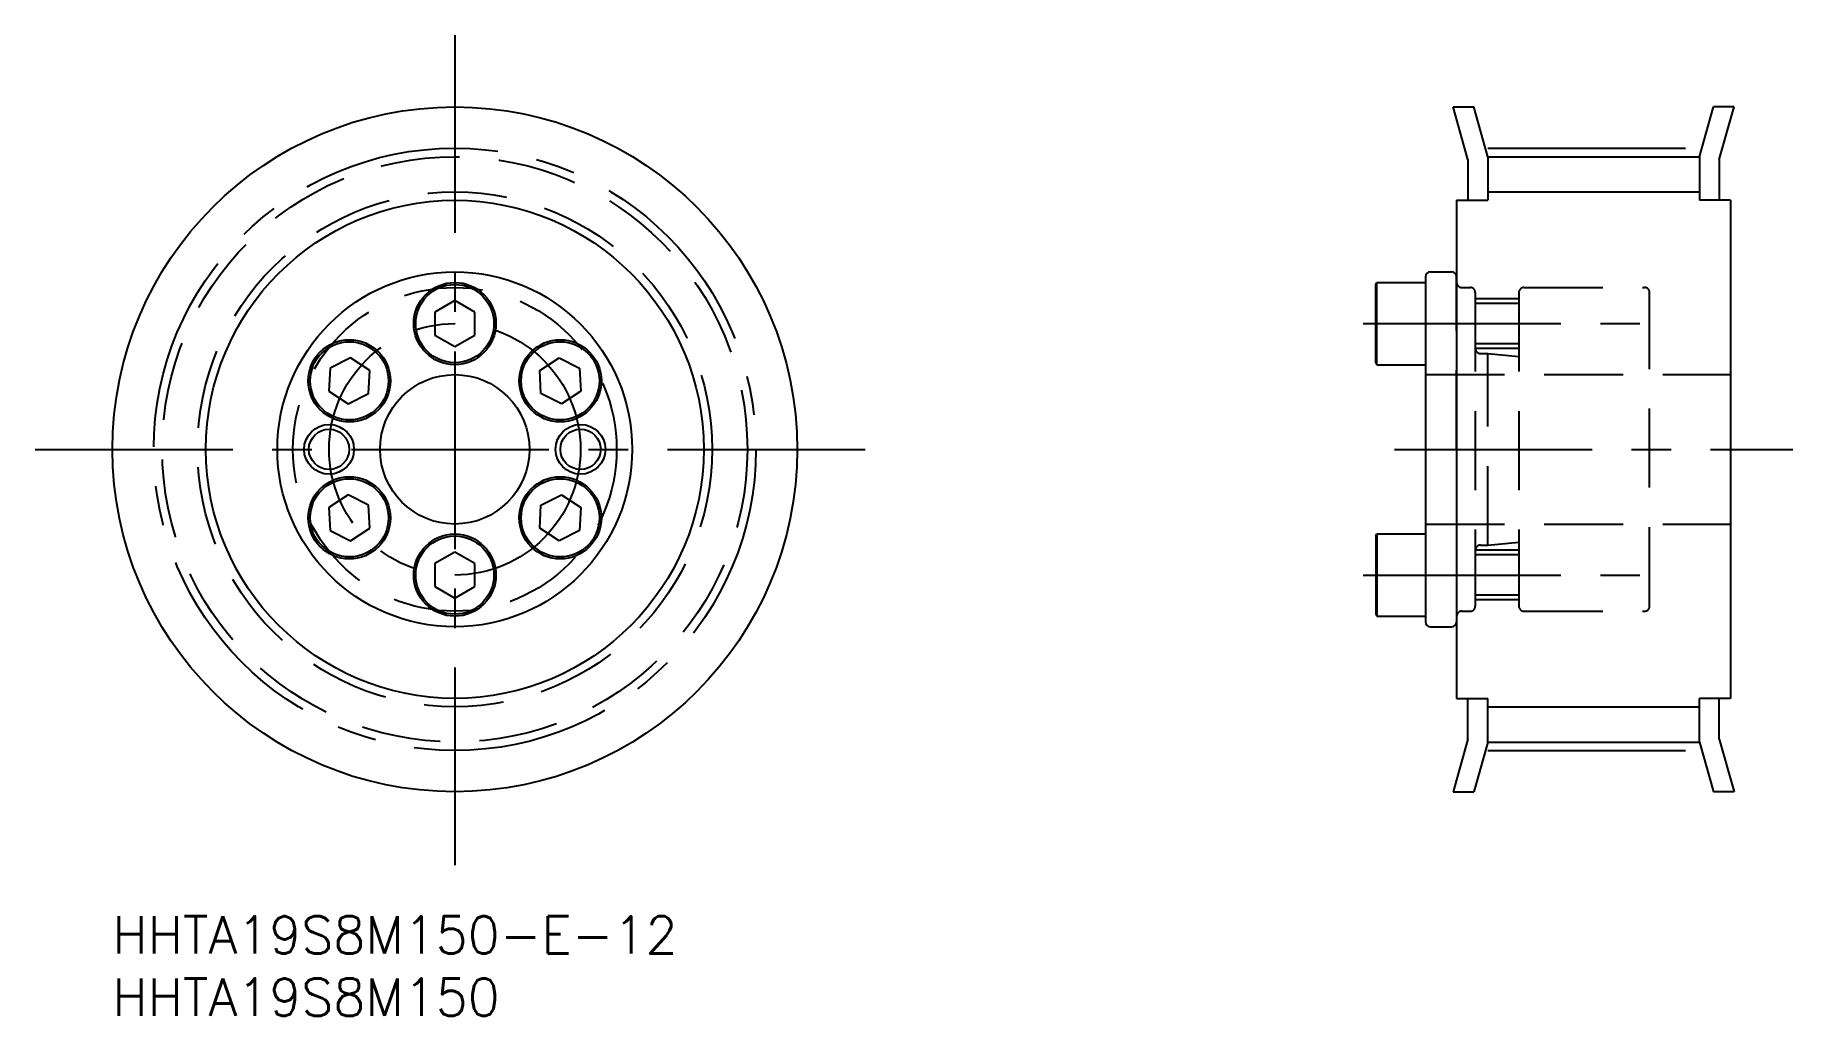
# Model space of a CAD drawing. Extents: x -6 to 135, y -8 to 71.
import ezdxf

# ---------------------------------------------------------------- set-up
doc = ezdxf.new("R2010")
doc.units = 0
doc.header["$LTSCALE"] = 0.5
doc.linetypes.add('CENTER', pattern=[50.8, 31.75, -6.35, 6.35, -6.35])
doc.linetypes.add('DASHED', pattern=[19.05, 12.7, -6.35])
for name, color, linetype in [('MSM_CENTER', 1, 'CENTER'), ('MSM_CONTINUOUS', 7, 'CONTINUOUS'), ('MSM_DASHED', 4, 'DASHED'), ('MSM_NARROW', 5, 'CONTINUOUS'), ('MSM_PART_NUMBER', 7, 'CONTINUOUS')]:
    doc.layers.add(name, color=color, linetype=linetype)
doc.styles.get("Standard").update_dxf_attribs({"font": 'txt.shx', "height": 3, "bigfont": 'bigfont.shx'})

# ---------------------------------------------------------------- blocks, each defined once
blk = doc.blocks.new('*U2')
at = {"layer": 'MSM_PART_NUMBER'}
blk.add_text('HHTA19S8M150-E-12', height=3, dxfattribs=at).set_placement((0, -3))
blk = doc.blocks.new('*U3')
at = {"layer": 'MSM_PART_NUMBER'}
blk.add_text('HHTA19S8M150', height=3, dxfattribs=at).set_placement((0, -8))

msp = doc.modelspace()

# ---------------------------------------------------------------- linework, layer by layer
at = {"layer": 'MSM_CENTER'}
for p, q in [((27.5, 70.77), (27.5, 4.11)), ((110.47, 61.69), (127.47, 61.69)), ((100.47, 47.6), (124.47, 47.6)), ((-6.21, 37.5), (60.65, 37.5)), ((102.97, 37.5), (134.97, 37.5)), ((100.47, 27.4), (124.47, 27.4)), ((110.47, 13.31), (127.47, 13.31))]:
    msp.add_line(p, q, dxfattribs=at)
for radius in [24.19, 10.1]:
    msp.add_circle((27.5, 37.5), radius, dxfattribs=at)
at = {"layer": 'MSM_CONTINUOUS'}
for p, q in [((108.87, 60.79), (107.69, 65)), ((107.69, 65), (109.34, 65)), ((110.47, 61), (109.34, 65)), ((127.47, 61), (128.61, 65)), ((130.26, 65), (128.61, 65)), ((129.07, 60.79), (130.26, 65)), ((108.87, 60.79), (108.87, 57.5)), ((110.47, 61), (127.47, 61)), ((110.47, 61), (110.47, 57.5)), ((127.47, 61), (127.47, 57.5)), ((129.07, 60.79), (129.07, 57.5)), ((107.97, 57.5), (107.97, 17.5)), ((107.97, 57.5), (110.47, 57.5)), ((129.97, 57.5), (127.47, 57.5)), ((129.97, 57.5), (129.97, 17.5)), ((101.47, 50.74), (101.57, 50.9)), ((101.57, 44.3), (101.57, 50.9)), ((101.57, 50.9), (105.47, 50.9)), ((105.47, 51.35), (105.47, 23.65)), ((105.87, 51.75), (107.57, 51.75)), ((27.5, 49.45), (25.9, 48.52)), ((29.1, 48.52), (27.5, 49.45)), ((101.47, 44.46), (101.47, 50.74)), ((25.9, 48.52), (25.9, 46.68)), ((28.3, 48.99), (28.3, 48.99)), ((28.7, 48.75), (28.7, 48.75)), ((29.1, 46.68), (29.1, 48.52)), ((25.9, 46.68), (27.5, 45.75)), ((27.5, 45.75), (29.1, 46.68)), ((17.48, 44.01), (17.38, 42.16)), ((19.13, 44.85), (17.48, 44.01)), ((20.68, 43.84), (19.13, 44.85)), ((20.58, 41.99), (20.68, 43.84)), ((34.32, 43.84), (35.87, 44.85)), ((34.42, 41.99), (34.32, 43.84)), ((35.87, 44.85), (37.52, 44.01)), ((37.52, 44.01), (37.62, 42.16)), ((101.47, 44.46), (101.57, 44.3)), ((101.57, 44.3), (105.47, 44.3)), ((17.38, 42.16), (18.93, 41.16)), ((18.93, 41.16), (20.58, 41.99)), ((36.07, 41.16), (34.42, 41.99)), ((37.62, 42.16), (36.07, 41.16)), ((18.93, 33.84), (17.38, 32.84)), ((17.38, 32.84), (17.48, 30.99)), ((20.58, 33.01), (18.93, 33.84)), ((20.68, 31.16), (20.58, 33.01)), ((34.32, 31.16), (34.42, 33.01)), ((34.42, 33.01), (36.07, 33.84)), ((36.07, 33.84), (37.62, 32.84)), ((37.62, 32.84), (37.52, 30.99)), ((19.13, 30.15), (20.68, 31.16)), ((35.87, 30.15), (34.32, 31.16)), ((17.48, 30.99), (19.13, 30.15)), ((37.52, 30.99), (35.87, 30.15)), ((101.47, 30.54), (101.57, 30.7)), ((101.47, 30.54), (101.47, 24.26)), ((101.57, 30.7), (101.57, 24.1)), ((101.57, 30.7), (105.47, 30.7)), ((27.5, 29.25), (25.9, 28.32)), ((25.9, 28.32), (25.9, 26.48)), ((29.1, 28.32), (27.5, 29.25)), ((29.1, 26.48), (29.1, 28.32)), ((25.9, 26.48), (27.5, 25.55)), ((27.5, 25.55), (29.1, 26.48)), ((101.47, 24.26), (101.57, 24.1)), ((101.57, 24.1), (105.47, 24.1)), ((105.87, 23.25), (107.57, 23.25)), ((107.97, 17.5), (110.47, 17.5)), ((108.87, 14.21), (108.87, 17.5)), ((110.47, 13.99), (110.47, 17.5)), ((127.47, 13.99), (127.47, 17.5)), ((129.97, 17.5), (127.47, 17.5)), ((129.07, 14.21), (129.07, 17.5)), ((108.87, 14.21), (107.69, 10)), ((129.07, 14.21), (130.26, 10)), ((110.47, 13.99), (109.34, 10)), ((110.47, 13.99), (127.47, 13.99)), ((127.47, 13.99), (128.61, 10)), ((107.69, 10), (109.34, 10)), ((130.26, 10), (128.61, 10))]:
    msp.add_line(p, q, dxfattribs=at)
for centre, radius in [((27.5, 37.5), 27.5), ((27.5, 37.5), 20), ((27.5, 37.5), 14.25), ((27.5, 47.6), 3.3), ((27.5, 47.6), 3.14), ((19.03, 43), 3.3), ((19.03, 43), 3.14), ((35.97, 43), 3.3), ((35.97, 43), 3.14), ((27.5, 37.5), 6), ((17.4, 37.5), 1.62), ((37.6, 37.5), 1.62), ((19.03, 32), 3.3), ((35.97, 32), 3.3), ((19.03, 32), 3.14), ((35.97, 32), 3.14), ((27.5, 27.4), 3.3), ((27.5, 27.4), 3.14)]:
    msp.add_circle(centre, radius, dxfattribs=at)
for centre, start, end in [((105.87, 51.35), 90, 180), ((107.57, 51.35), 0, 90), ((105.87, 23.65), 180, 270), ((107.57, 23.65), 270, 0)]:
    msp.add_arc(centre, 0.4, start, end, dxfattribs=at)
at = {"layer": 'MSM_DASHED'}
for p, q in [((107.97, 37.5), (107.97, 51.35)), ((108.38, 50.5), (109.07, 50.5)), ((109.47, 50.1), (109.47, 24.9)), ((112.97, 49.6), (109.47, 49.6)), ((112.97, 50.1), (112.97, 24.9)), ((113.37, 50.5), (123.07, 50.5)), ((123.47, 24.9), (123.47, 50.1)), ((112.97, 49.22), (109.47, 49.22)), ((112.97, 45.98), (109.47, 45.98)), ((112.97, 45.6), (109.47, 45.6)), ((109.88, 45.2), (110.47, 45.2)), ((110.47, 29.8), (110.47, 45.2)), ((110.47, 45.2), (112.97, 44.95)), ((105.47, 43.5), (129.97, 43.5)), ((105.47, 31.5), (129.97, 31.5)), ((109.88, 29.8), (110.47, 29.8)), ((110.47, 29.8), (112.97, 30.05)), ((112.97, 29.4), (109.47, 29.4)), ((112.97, 29.02), (109.47, 29.02)), ((112.97, 25.78), (109.47, 25.78)), ((108.38, 24.5), (109.07, 24.5)), ((112.97, 25.4), (109.47, 25.4)), ((113.37, 24.5), (123.07, 24.5))]:
    msp.add_line(p, q, dxfattribs=at)
for radius in [23.5, 20.67, 13]:
    msp.add_circle((27.5, 37.5), radius, dxfattribs=at)
for centre, radius, start, end in [((108.38, 50.91), 0.41, 180, 270), ((109.07, 50.1), 0.4, 0, 90), ((113.37, 50.1), 0.4, 90, 180), ((123.07, 50.1), 0.4, 0, 90), ((109.88, 45.61), 0.41, 180, 270), ((109.88, 29.39), 0.41, 90, 180), ((108.38, 24.09), 0.41, 90, 180), ((109.07, 24.9), 0.4, 270, 0), ((113.37, 24.9), 0.4, 180, 270), ((123.07, 24.9), 0.4, 270, 0)]:
    msp.add_arc(centre, radius, start, end, dxfattribs=at)
at = {"layer": 'MSM_NARROW'}
for p, q in [((110.47, 58.17), (127.47, 58.17)), ((110.47, 16.82), (127.47, 16.82))]:
    msp.add_line(p, q, dxfattribs=at)
for centre in [(17.4, 37.5), (37.6, 37.5)]:
    msp.add_circle(centre, 2, dxfattribs=at)

# ---------------------------------------------------------------- block references
at = {"layer": 'MSM_CONTINUOUS'}
for name in ['*U2', '*U3']:
    msp.add_blockref(name, (0, 0), dxfattribs=at)

doc.saveas('drawing.dxf')
